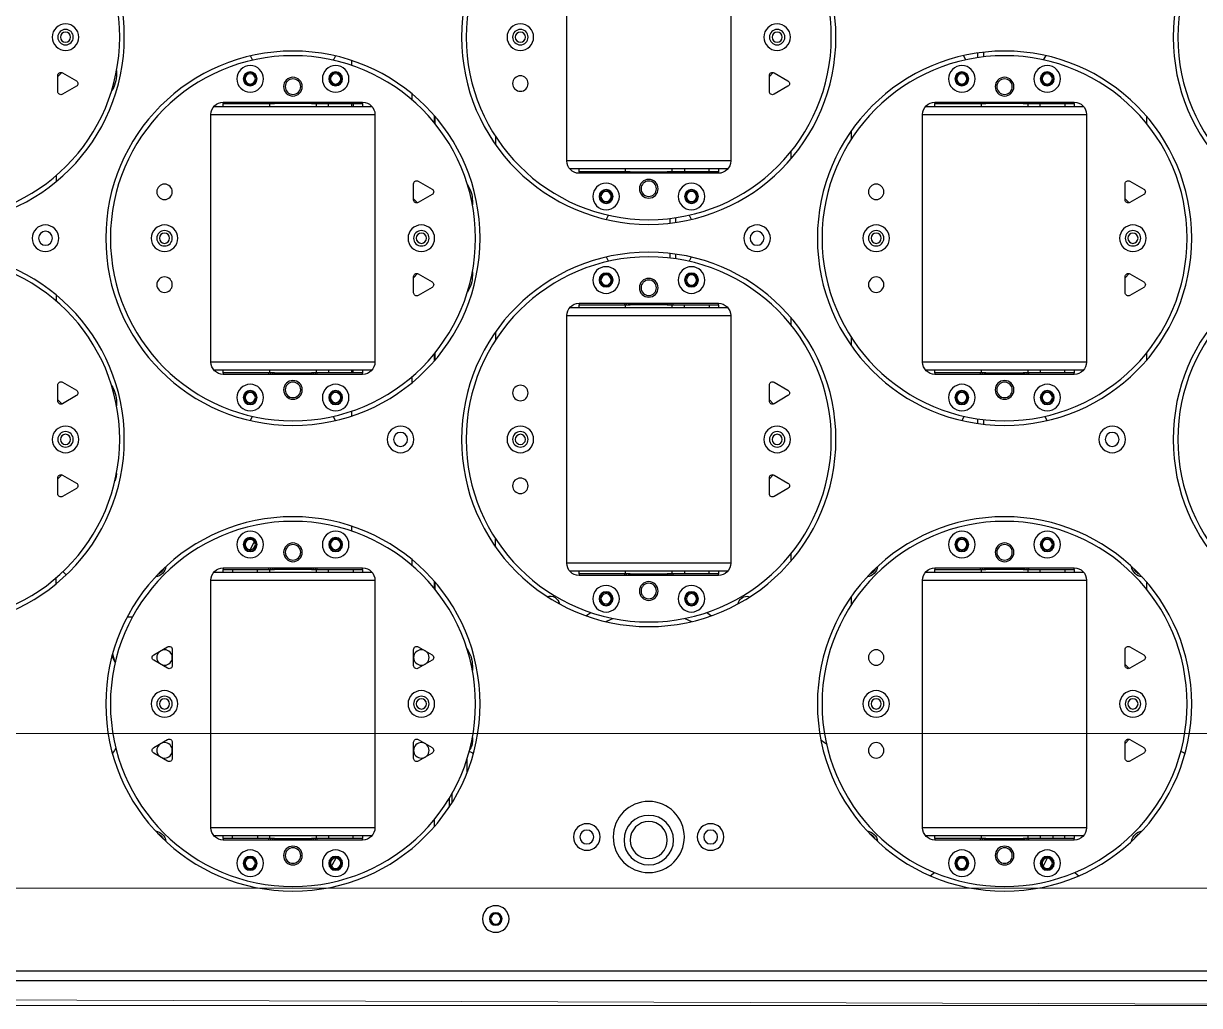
# Model space of a CAD drawing. Header units: millimetres. Extents: x 845401 to 948039, y 511594 to 550263.
# Drawn here: x 900760.8 to 901140.9, y 531303.8 to 531621.1 of the extents above; entities that cross this region are included whole.
import ezdxf

# ---------------------------------------------------------------- set-up
doc = ezdxf.new("R2010")
doc.units = ezdxf.units.MM
doc.layers.add('00', color=7, linetype='Continuous')
doc.layers.add('A-剖-0.10mm.......SECT-L01', color=255, linetype='Continuous', lineweight=18)
doc.layers.add('物流设备', color=7, linetype='Continuous', lineweight=5)

# ---------------------------------------------------------------- blocks, each defined once
blk = doc.blocks.new('*U100544')
at = {"color": 1}
blk.add_lwpolyline([(0, -630), (4173.78, -630), (4173.78, 630), (0, 630)], close=True, dxfattribs=at)
at = {"color": 4}
blk.add_lwpolyline([(0, -600), (4173.78, -600), (4173.78, 600), (0, 600)], close=True, dxfattribs=at)
for tag, p in [('设备编号', (485.24, 55.29)), ('设备高度', (489.75, -155.56))]:
    blk.add_attdef(tag, p, '', height=100)
at = {"flags": 1}
blk.add_attdef('设备类型', (14286.52, -37.08), '', height=100, dxfattribs=at)
blk = doc.blocks.new('1260包胶摆轮')
at = {"color": 7, "linetype": 'Continuous', "lineweight": 25}
for p, q in [((4843148.18, 879146.8), (4841955.59, 879146.8)), ((4843148.78, 879143.7), (4841954.98, 879143.7)), ((4842682.34, 879100.8), (4842682.43, 879100.8)), ((4842746.88, 879101.3), (4842701.88, 879101.3)), ((4842746.88, 879101.3), (4842701.88, 879101.3)), ((4842701.88, 879100.8), (4842701.88, 879101.3)), ((4842701.88, 879100.8), (4842701.88, 879101.3)), ((4842716.63, 879100.8), (4842701.88, 879100.8)), ((4842701.88, 879100.8), (4842701.88, 879099.8)), ((4842716.63, 879100.8), (4842701.88, 879100.8)), ((4842701.88, 879100.8), (4842701.88, 879099.8)), ((4842704.88, 879100.8), (4842704.88, 879099.8)), ((4842712.88, 879099.8), (4842712.88, 879100.8)), ((4842716.63, 879101.3), (4842716.63, 879100.8)), ((4842716.63, 879101.3), (4842716.63, 879100.8)), ((4842717.22, 879100.8), (4842716.63, 879100.8)), ((4842716.88, 879100.8), (4842716.88, 879099.8)), ((4842717.8, 879100.8), (4842717.22, 879100.8)), ((4842718.38, 879100.8), (4842717.8, 879100.8)), ((4842718.38, 879101.3), (4842718.38, 879100.8)), ((4842718.38, 879100.8), (4842724.38, 879100.8)), ((4842724.38, 879100.8), (4842730.38, 879100.8)), ((4842730.38, 879100.8), (4842730.38, 879101.3)), ((4842730.97, 879100.8), (4842730.38, 879100.8)), ((4842731.54, 879100.8), (4842730.97, 879100.8)), ((4842732.13, 879100.8), (4842731.54, 879100.8)), ((4842731.88, 879099.8), (4842731.88, 879100.8)), ((4842732.13, 879100.8), (4842732.13, 879101.3)), ((4842732.13, 879100.8), (4842732.13, 879101.3)), ((4842746.88, 879100.8), (4842732.13, 879100.8)), ((4842746.88, 879100.8), (4842732.13, 879100.8)), ((4842735.88, 879099.8), (4842735.88, 879100.8)), ((4842743.88, 879100.8), (4842743.88, 879099.8)), ((4842746.88, 879101.3), (4842746.88, 879100.8)), ((4842746.88, 879101.3), (4842746.88, 879100.8)), ((4842746.88, 879099.8), (4842746.88, 879100.8)), ((4842746.88, 879099.8), (4842746.88, 879100.8)), ((4842912.34, 879100.8), (4842912.43, 879100.8)), ((4842976.88, 879101.3), (4842931.88, 879101.3)), ((4842931.88, 879100.8), (4842931.88, 879101.3)), ((4842946.63, 879100.8), (4842931.88, 879100.8)), ((4842931.88, 879100.8), (4842931.88, 879099.8)), ((4842946.63, 879101.3), (4842946.63, 879100.8)), ((4842947.22, 879100.8), (4842946.63, 879100.8)), ((4842946.88, 879100.8), (4842946.88, 879099.8)), ((4842947.8, 879100.8), (4842947.22, 879100.8)), ((4842948.38, 879100.8), (4842947.8, 879100.8)), ((4842948.38, 879101.3), (4842948.38, 879100.8)), ((4842948.38, 879100.8), (4842960.38, 879100.8)), ((4842960.38, 879100.8), (4842960.38, 879101.3)), ((4842960.97, 879100.8), (4842960.38, 879100.8)), ((4842961.55, 879100.8), (4842960.97, 879100.8)), ((4842962.13, 879100.8), (4842961.55, 879100.8)), ((4842961.88, 879099.8), (4842961.88, 879100.8)), ((4842962.13, 879100.8), (4842962.13, 879101.3)), ((4842976.88, 879100.8), (4842962.13, 879100.8)), ((4842965.88, 879099.8), (4842965.88, 879100.8)), ((4842970.14, 879099.8), (4842969.9, 879100.8)), ((4842973.88, 879100.8), (4842973.88, 879099.8)), ((4842976.88, 879101.3), (4842976.88, 879100.8)), ((4842976.88, 879099.8), (4842976.88, 879100.8)), ((4842996.33, 879100.8), (4842996.43, 879100.8)), ((4842697.88, 879097.3), (4842697.88, 879017.3)), ((4842697.88, 879097.3), (4842697.88, 879017.3)), ((4842698.76, 879099.8), (4842724.38, 879099.8)), ((4842724.38, 879099.8), (4842750, 879099.8)), ((4842750.88, 879017.3), (4842750.88, 879097.3)), ((4842750.88, 879017.3), (4842750.88, 879097.3)), ((4842927.88, 879097.3), (4842927.88, 879017.3)), ((4842928.76, 879099.8), (4842980.01, 879099.8)), ((4842980.88, 879017.3), (4842980.88, 879097.3)), ((4842774.89, 879087.8), (4842774.89, 879090.61)), ((4842775.89, 879089.04), (4842775.89, 879086.08)), ((4842683.88, 879075.76), (4842679.38, 879073.16)), ((4842685.38, 879069.7), (4842685.38, 879074.9)), ((4842763.38, 879074.9), (4842763.38, 879069.7)), ((4842769.38, 879073.16), (4842764.88, 879075.76)), ((4842782.66, 879073.54), (4842782.57, 879073.21)), ((4842993.38, 879074.9), (4842993.38, 879069.7)), ((4842999.38, 879073.16), (4842994.88, 879075.76)), ((4843012.66, 879073.54), (4843012.57, 879073.21)), ((4842679.38, 879071.43), (4842683.88, 879068.83)), ((4842764.88, 879068.83), (4842769.38, 879071.43)), ((4842994.64, 879068.73), (4842993.38, 879070.04)), ((4842994.88, 879068.83), (4842999.38, 879071.43)), ((4842782.38, 879068.13), (4842782.38, 879069.3)), ((4842683.88, 879045.76), (4842679.38, 879043.16)), ((4842685.38, 879039.7), (4842685.38, 879044.9)), ((4842763.38, 879044.9), (4842763.38, 879039.7)), ((4842769.38, 879043.16), (4842764.88, 879045.76)), ((4842782.38, 879045.05), (4842782.38, 879046.46)), ((4842993.38, 879044.55), (4842994.64, 879045.86)), ((4842993.38, 879044.9), (4842993.38, 879039.7)), ((4842999.38, 879043.16), (4842994.88, 879045.76)), ((4842679.38, 879041.43), (4842683.88, 879038.83)), ((4842764.88, 879038.83), (4842769.38, 879041.43)), ((4842994.88, 879038.83), (4842999.38, 879041.43)), ((4842672.45, 879029.3), (4842670.75, 879029.3)), ((4842819.08, 879028.79), (4842820.64, 879027.74)), ((4842858.13, 879027.74), (4842859.69, 879028.79)), ((4842904.88, 879025.19), (4842904.88, 879022.51)), ((4842770.38, 879020.35), (4842770.38, 879018)), ((4842871.2, 879022.48), (4842872.18, 879022.64)), ((4843000.38, 879020.35), (4843000.38, 879018)), ((4842647.88, 879018.47), (4842647.88, 879016.51)), ((4842724.38, 879014.8), (4842698.76, 879014.8)), ((4842701.88, 879014.8), (4842701.88, 879013.8)), ((4842701.88, 879014.8), (4842701.88, 879013.8)), ((4842701.88, 879013.8), (4842716.63, 879013.8)), ((4842701.88, 879013.3), (4842701.88, 879013.8)), ((4842701.88, 879013.3), (4842701.88, 879013.8)), ((4842701.88, 879013.8), (4842716.63, 879013.8)), ((4842701.88, 879013.3), (4842746.88, 879013.3)), ((4842701.88, 879013.3), (4842746.88, 879013.3)), ((4842704.88, 879013.8), (4842704.88, 879014.8)), ((4842712.88, 879014.8), (4842712.88, 879013.8)), ((4842716.63, 879013.8), (4842716.63, 879013.3)), ((4842716.63, 879013.8), (4842716.63, 879013.3)), ((4842716.63, 879013.8), (4842717.22, 879013.8)), ((4842716.88, 879014.8), (4842716.88, 879013.8)), ((4842717.22, 879013.8), (4842717.8, 879013.8)), ((4842717.8, 879013.8), (4842718.38, 879013.8)), ((4842724.38, 879013.8), (4842718.38, 879013.8)), ((4842718.38, 879013.8), (4842718.38, 879013.3)), ((4842750, 879014.8), (4842724.38, 879014.8)), ((4842730.38, 879013.8), (4842724.38, 879013.8)), ((4842730.38, 879013.3), (4842730.38, 879013.8)), ((4842730.38, 879013.8), (4842730.97, 879013.8)), ((4842730.97, 879013.8), (4842731.54, 879013.8)), ((4842731.54, 879013.8), (4842732.13, 879013.8)), ((4842731.88, 879013.8), (4842731.88, 879014.8)), ((4842732.13, 879013.8), (4842746.88, 879013.8)), ((4842732.13, 879013.3), (4842732.13, 879013.8)), ((4842732.13, 879013.3), (4842732.13, 879013.8)), ((4842732.13, 879013.8), (4842746.88, 879013.8)), ((4842735.88, 879014.8), (4842735.88, 879013.8)), ((4842743.88, 879013.8), (4842743.88, 879014.8)), ((4842746.88, 879013.8), (4842746.88, 879014.8)), ((4842746.88, 879013.8), (4842746.88, 879014.8)), ((4842746.88, 879013.8), (4842746.88, 879013.3)), ((4842746.88, 879013.8), (4842746.88, 879013.3)), ((4842762.88, 879012.59), (4842762.88, 879010.63)), ((4842813.76, 879014.3), (4842865.01, 879014.3)), ((4842861.88, 879015.8), (4842816.88, 879015.8)), ((4842816.88, 879015.3), (4842816.88, 879015.8)), ((4842831.63, 879015.3), (4842816.88, 879015.3)), ((4842816.88, 879015.3), (4842816.88, 879014.3)), ((4842831.63, 879015.8), (4842831.63, 879015.3)), ((4842832.22, 879015.3), (4842831.63, 879015.3)), ((4842831.88, 879015.3), (4842831.88, 879014.3)), ((4842832.8, 879015.3), (4842832.22, 879015.3)), ((4842833.38, 879015.3), (4842832.8, 879015.3)), ((4842833.38, 879015.8), (4842833.38, 879015.3)), ((4842833.38, 879015.3), (4842845.38, 879015.3)), ((4842845.38, 879015.3), (4842845.38, 879015.8)), ((4842845.97, 879015.3), (4842845.38, 879015.3)), ((4842846.55, 879015.3), (4842845.97, 879015.3)), ((4842847.13, 879015.3), (4842846.55, 879015.3)), ((4842846.88, 879014.3), (4842846.88, 879015.3)), ((4842847.13, 879015.3), (4842847.13, 879015.8)), ((4842861.88, 879015.3), (4842847.13, 879015.3)), ((4842850.88, 879014.3), (4842850.88, 879015.3)), ((4842858.88, 879015.3), (4842858.88, 879014.3)), ((4842861.88, 879015.8), (4842861.88, 879015.3)), ((4842861.88, 879014.3), (4842861.88, 879015.3)), ((4842980.01, 879014.8), (4842928.76, 879014.8)), ((4842931.88, 879014.8), (4842931.88, 879013.8)), ((4842931.88, 879013.3), (4842931.88, 879013.8)), ((4842931.88, 879013.8), (4842946.63, 879013.8)), ((4842931.88, 879013.3), (4842976.88, 879013.3)), ((4842946.63, 879013.8), (4842946.63, 879013.3)), ((4842946.63, 879013.8), (4842947.22, 879013.8)), ((4842946.88, 879014.8), (4842946.88, 879013.8)), ((4842947.22, 879013.8), (4842947.8, 879013.8)), ((4842947.8, 879013.8), (4842948.38, 879013.8)), ((4842960.38, 879013.8), (4842948.38, 879013.8)), ((4842948.38, 879013.8), (4842948.38, 879013.3)), ((4842960.38, 879013.3), (4842960.38, 879013.8)), ((4842960.38, 879013.8), (4842960.97, 879013.8)), ((4842960.97, 879013.8), (4842961.55, 879013.8)), ((4842961.55, 879013.8), (4842962.13, 879013.8)), ((4842961.88, 879013.8), (4842961.88, 879014.8)), ((4842962.13, 879013.3), (4842962.13, 879013.8)), ((4842962.13, 879013.8), (4842976.88, 879013.8)), ((4842965.88, 879014.8), (4842965.88, 879013.8)), ((4842973.88, 879013.8), (4842973.88, 879014.8)), ((4842976.88, 879013.8), (4842976.88, 879014.8)), ((4842976.88, 879013.8), (4842976.88, 879013.3)), ((4842812.88, 879011.8), (4842812.88, 878931.8)), ((4842865.88, 878931.8), (4842865.88, 879011.8)), ((4842885.38, 879011.1), (4842885.38, 879008.74)), ((4842789.88, 879006.58), (4842789.88, 879003.9)), ((4842743.38, 879001.44), (4842743.38, 878999.86)), ((4842654.38, 878987.66), (4842649.88, 878990.26)), ((4842884.38, 878987.66), (4842879.88, 878990.26)), ((4842648.38, 878989.4), (4842648.38, 878984.2)), ((4842649.88, 878983.33), (4842654.38, 878985.93)), ((4842878.38, 878989.4), (4842878.38, 878984.2)), ((4842879.88, 878983.33), (4842884.38, 878985.93)), ((4842649.64, 878983.23), (4842648.38, 878984.54)), ((4842879.64, 878983.23), (4842878.38, 878984.54)), ((4842947.66, 878966.92), (4842947.66, 878965.41)), ((4842743.38, 878964.24), (4842743.38, 878962.66)), ((4842648.38, 878959.05), (4842649.64, 878960.36)), ((4842648.38, 878959.4), (4842648.38, 878954.2)), ((4842654.38, 878957.66), (4842649.88, 878960.26)), ((4842667.38, 878959.8), (4842667.38, 878960.96)), ((4842878.38, 878959.05), (4842879.64, 878960.36)), ((4842878.38, 878959.4), (4842878.38, 878954.2)), ((4842884.38, 878957.66), (4842879.88, 878960.26)), ((4842649.88, 878953.33), (4842654.38, 878955.93)), ((4842879.88, 878953.33), (4842884.38, 878955.93)), ((4842762.88, 878953.47), (4842762.88, 878951.51)), ((4842698.76, 878949.3), (4842750.01, 878949.3)), ((4842746.88, 878950.8), (4842701.88, 878950.8)), ((4842701.88, 878950.3), (4842701.88, 878950.8)), ((4842716.63, 878950.3), (4842701.88, 878950.3)), ((4842701.88, 878950.3), (4842701.88, 878949.3)), ((4842716.63, 878950.8), (4842716.63, 878950.3)), ((4842717.22, 878950.3), (4842716.63, 878950.3)), ((4842716.88, 878950.3), (4842716.88, 878949.3)), ((4842717.8, 878950.3), (4842717.22, 878950.3)), ((4842718.38, 878950.3), (4842717.8, 878950.3)), ((4842718.38, 878950.8), (4842718.38, 878950.3)), ((4842718.38, 878950.3), (4842730.38, 878950.3)), ((4842730.38, 878950.3), (4842730.38, 878950.8)), ((4842730.97, 878950.3), (4842730.38, 878950.3)), ((4842731.55, 878950.3), (4842730.97, 878950.3)), ((4842732.13, 878950.3), (4842731.55, 878950.3)), ((4842731.88, 878949.3), (4842731.88, 878950.3)), ((4842732.13, 878950.3), (4842732.13, 878950.8)), ((4842746.88, 878950.3), (4842732.13, 878950.3)), ((4842735.88, 878949.3), (4842735.88, 878950.3)), ((4842743.38, 878950.3), (4842743.38, 878949.3)), ((4842743.88, 878950.3), (4842743.88, 878949.3)), ((4842746.88, 878950.8), (4842746.88, 878950.3)), ((4842746.88, 878949.3), (4842746.88, 878950.3)), ((4842928.76, 878949.3), (4842980.01, 878949.3)), ((4842976.88, 878950.8), (4842931.88, 878950.8)), ((4842931.88, 878950.3), (4842931.88, 878950.8)), ((4842946.63, 878950.3), (4842931.88, 878950.3)), ((4842931.88, 878950.3), (4842931.88, 878949.3)), ((4842946.63, 878950.8), (4842946.63, 878950.3)), ((4842947.22, 878950.3), (4842946.63, 878950.3)), ((4842946.88, 878950.3), (4842946.88, 878949.3)), ((4842947.8, 878950.3), (4842947.22, 878950.3)), ((4842948.38, 878950.3), (4842947.8, 878950.3)), ((4842948.38, 878950.8), (4842948.38, 878950.3)), ((4842948.38, 878950.3), (4842960.38, 878950.3)), ((4842960.38, 878950.3), (4842960.38, 878950.8)), ((4842960.97, 878950.3), (4842960.38, 878950.3)), ((4842961.55, 878950.3), (4842960.97, 878950.3)), ((4842962.13, 878950.3), (4842961.55, 878950.3)), ((4842961.88, 878949.3), (4842961.88, 878950.3)), ((4842962.13, 878950.3), (4842962.13, 878950.8)), ((4842976.88, 878950.3), (4842962.13, 878950.3)), ((4842965.88, 878949.3), (4842965.88, 878950.3)), ((4842973.88, 878950.3), (4842973.88, 878949.3)), ((4842976.88, 878950.8), (4842976.88, 878950.3)), ((4842976.88, 878949.3), (4842976.88, 878950.3)), ((4842697.88, 878946.8), (4842697.88, 878866.8)), ((4842750.88, 878866.8), (4842750.88, 878946.8)), ((4842770.38, 878946.1), (4842770.38, 878943.74)), ((4842927.88, 878946.8), (4842927.88, 878866.8)), ((4842980.88, 878866.8), (4842980.88, 878946.8)), ((4843000.38, 878946.1), (4843000.38, 878943.74)), ((4842904.88, 878941.58), (4842904.88, 878938.9)), ((4842789.88, 878937.01), (4842789.88, 878939.69)), ((4842885.38, 878934.85), (4842885.38, 878932.5)), ((4842865.01, 878929.3), (4842813.76, 878929.3)), ((4842816.88, 878929.3), (4842816.88, 878928.3)), ((4842831.88, 878929.3), (4842831.88, 878928.3)), ((4842846.88, 878928.3), (4842846.88, 878929.3)), ((4842850.88, 878929.3), (4842850.88, 878928.3)), ((4842858.88, 878928.3), (4842858.88, 878929.3)), ((4842861.88, 878928.3), (4842861.88, 878929.3)), ((4842647.88, 878925.13), (4842647.88, 878927.09)), ((4842769.38, 878922.66), (4842764.88, 878925.26)), ((4842816.88, 878927.8), (4842816.88, 878928.3)), ((4842816.88, 878928.3), (4842831.63, 878928.3)), ((4842816.88, 878927.8), (4842861.88, 878927.8)), ((4842831.63, 878928.3), (4842831.63, 878927.8)), ((4842831.63, 878928.3), (4842832.22, 878928.3)), ((4842832.22, 878928.3), (4842832.8, 878928.3)), ((4842832.8, 878928.3), (4842833.38, 878928.3)), ((4842845.38, 878928.3), (4842833.38, 878928.3)), ((4842833.38, 878928.3), (4842833.38, 878927.8)), ((4842845.38, 878927.8), (4842845.38, 878928.3)), ((4842845.38, 878928.3), (4842845.97, 878928.3)), ((4842845.97, 878928.3), (4842846.55, 878928.3)), ((4842846.55, 878928.3), (4842847.13, 878928.3)), ((4842847.13, 878928.3), (4842861.88, 878928.3)), ((4842847.13, 878927.8), (4842847.13, 878928.3)), ((4842861.88, 878928.3), (4842861.88, 878927.8)), ((4842999.38, 878922.66), (4842994.88, 878925.26)), ((4842763.38, 878924.4), (4842763.38, 878919.2)), ((4842993.38, 878924.4), (4842993.38, 878919.2)), ((4842764.64, 878918.23), (4842763.38, 878919.54)), ((4842764.88, 878918.33), (4842769.38, 878920.93)), ((4842782.38, 878917.63), (4842782.38, 878918.8)), ((4842994.64, 878918.23), (4842993.38, 878919.54)), ((4842994.88, 878918.33), (4842999.38, 878920.93)), ((4842846.16, 878911.68), (4842846.16, 878913.19)), ((4842846.16, 878900.41), (4842846.16, 878901.92)), ((4842763.38, 878894.05), (4842764.64, 878895.36)), ((4842769.38, 878892.66), (4842764.88, 878895.26)), ((4842782.38, 878894.8), (4842782.38, 878895.96)), ((4842993.38, 878894.05), (4842994.64, 878895.36)), ((4842999.38, 878892.66), (4842994.88, 878895.26)), ((4842763.38, 878894.4), (4842763.38, 878889.2)), ((4842764.88, 878888.33), (4842769.38, 878890.93)), ((4842993.38, 878894.4), (4842993.38, 878889.2)), ((4842994.88, 878888.33), (4842999.38, 878890.93)), ((4842647.88, 878886.51), (4842647.88, 878888.47)), ((4842813.76, 878884.3), (4842865.01, 878884.3)), ((4842861.88, 878885.8), (4842816.88, 878885.8)), ((4842816.88, 878885.3), (4842816.88, 878885.8)), ((4842831.63, 878885.3), (4842816.88, 878885.3)), ((4842816.88, 878885.3), (4842816.88, 878884.3)), ((4842831.63, 878885.8), (4842831.63, 878885.3)), ((4842832.22, 878885.3), (4842831.63, 878885.3)), ((4842831.88, 878885.3), (4842831.88, 878884.3)), ((4842832.8, 878885.3), (4842832.22, 878885.3)), ((4842833.38, 878885.3), (4842832.8, 878885.3)), ((4842833.38, 878885.8), (4842833.38, 878885.3)), ((4842833.38, 878885.3), (4842845.38, 878885.3)), ((4842845.38, 878885.3), (4842845.38, 878885.8)), ((4842845.97, 878885.3), (4842845.38, 878885.3)), ((4842846.55, 878885.3), (4842845.97, 878885.3)), ((4842847.13, 878885.3), (4842846.55, 878885.3)), ((4842846.88, 878884.3), (4842846.88, 878885.3)), ((4842847.13, 878885.3), (4842847.13, 878885.8)), ((4842861.88, 878885.3), (4842847.13, 878885.3)), ((4842850.88, 878884.3), (4842850.88, 878885.3)), ((4842858.88, 878885.3), (4842858.88, 878884.3)), ((4842861.88, 878885.8), (4842861.88, 878885.3)), ((4842861.88, 878884.3), (4842861.88, 878885.3)), ((4842812.88, 878881.8), (4842812.88, 878801.8)), ((4842865.88, 878801.8), (4842865.88, 878881.8)), ((4842885.38, 878881.1), (4842885.38, 878878.74)), ((4842789.88, 878873.9), (4842789.88, 878876.58)), ((4842904.88, 878874.69), (4842904.88, 878872.01)), ((4842770.38, 878869.85), (4842770.38, 878867.5)), ((4843000.38, 878869.85), (4843000.38, 878867.5)), ((4842750.01, 878864.3), (4842698.76, 878864.3)), ((4842701.88, 878864.3), (4842701.88, 878863.3)), ((4842716.88, 878864.3), (4842716.88, 878863.3)), ((4842731.88, 878863.3), (4842731.88, 878864.3)), ((4842735.88, 878864.3), (4842735.88, 878863.3)), ((4842743.38, 878864.3), (4842743.38, 878863.3)), ((4842743.88, 878863.3), (4842743.88, 878864.3)), ((4842746.88, 878863.3), (4842746.88, 878864.3)), ((4842980.01, 878864.3), (4842928.76, 878864.3)), ((4842931.88, 878864.3), (4842931.88, 878863.3)), ((4842946.88, 878864.3), (4842946.88, 878863.3)), ((4842961.88, 878863.3), (4842961.88, 878864.3)), ((4842965.88, 878864.3), (4842965.88, 878863.3)), ((4842973.88, 878863.3), (4842973.88, 878864.3)), ((4842976.88, 878863.3), (4842976.88, 878864.3)), ((4842701.88, 878862.8), (4842701.88, 878863.3)), ((4842701.88, 878863.3), (4842716.63, 878863.3)), ((4842701.88, 878862.8), (4842746.88, 878862.8)), ((4842716.63, 878863.3), (4842716.63, 878862.8)), ((4842716.63, 878863.3), (4842717.22, 878863.3)), ((4842717.22, 878863.3), (4842717.8, 878863.3)), ((4842717.8, 878863.3), (4842718.38, 878863.3)), ((4842730.38, 878863.3), (4842718.38, 878863.3)), ((4842718.38, 878863.3), (4842718.38, 878862.8)), ((4842730.38, 878862.8), (4842730.38, 878863.3)), ((4842730.38, 878863.3), (4842730.97, 878863.3)), ((4842730.97, 878863.3), (4842731.55, 878863.3)), ((4842731.55, 878863.3), (4842732.13, 878863.3)), ((4842732.13, 878863.3), (4842746.88, 878863.3)), ((4842732.13, 878862.8), (4842732.13, 878863.3)), ((4842746.88, 878863.3), (4842746.88, 878862.8)), ((4842762.88, 878862.09), (4842762.88, 878860.13)), ((4842931.88, 878863.3), (4842946.63, 878863.3)), ((4842931.88, 878862.8), (4842931.88, 878863.3)), ((4842931.88, 878862.8), (4842976.88, 878862.8)), ((4842946.63, 878863.3), (4842946.63, 878862.8)), ((4842946.63, 878863.3), (4842947.22, 878863.3)), ((4842947.22, 878863.3), (4842947.8, 878863.3)), ((4842947.8, 878863.3), (4842948.38, 878863.3)), ((4842960.38, 878863.3), (4842948.38, 878863.3)), ((4842948.38, 878863.3), (4842948.38, 878862.8)), ((4842960.38, 878862.8), (4842960.38, 878863.3)), ((4842960.38, 878863.3), (4842960.97, 878863.3)), ((4842960.97, 878863.3), (4842961.55, 878863.3)), ((4842961.55, 878863.3), (4842962.13, 878863.3)), ((4842962.13, 878862.8), (4842962.13, 878863.3)), ((4842962.13, 878863.3), (4842976.88, 878863.3)), ((4842976.88, 878863.3), (4842976.88, 878862.8)), ((4842648.38, 878859.4), (4842648.38, 878854.2)), ((4842654.38, 878857.66), (4842649.88, 878860.26)), ((4842878.38, 878859.4), (4842878.38, 878854.2)), ((4842884.38, 878857.66), (4842879.88, 878860.26)), ((4842649.64, 878853.23), (4842648.38, 878854.54)), ((4842649.88, 878853.33), (4842654.38, 878855.93)), ((4842667.38, 878852.63), (4842667.38, 878853.8)), ((4842879.64, 878853.23), (4842878.38, 878854.54)), ((4842879.88, 878853.33), (4842884.38, 878855.93)), ((4842743.38, 878850.94), (4842743.38, 878849.36)), ((4842947.66, 878848.18), (4842947.66, 878846.67))]:
    blk.add_line(p, q, dxfattribs=at)
at = {"color": 8, "linetype": 'Continuous', "lineweight": 25}
for p, q in [((4842717.22, 879101.3), (4842717.22, 879100.8)), ((4842717.8, 879100.8), (4842717.8, 879101.3)), ((4842730.97, 879101.3), (4842730.97, 879100.8)), ((4842731.54, 879100.8), (4842731.54, 879101.3)), ((4842947.22, 879101.3), (4842947.22, 879100.8)), ((4842947.8, 879100.8), (4842947.8, 879101.3)), ((4842960.97, 879101.3), (4842960.97, 879100.8)), ((4842961.55, 879100.8), (4842961.55, 879101.3)), ((4842750.88, 879097.3), (4842697.88, 879097.3)), ((4842750.88, 879097.3), (4842697.88, 879097.3)), ((4842770.15, 879096.87), (4842770.15, 879094.53)), ((4842980.88, 879097.3), (4842927.88, 879097.3)), ((4842780.62, 879075.13), (4842780.62, 879079.6)), ((4842697.88, 879017.3), (4842750.88, 879017.3)), ((4842697.88, 879017.3), (4842750.88, 879017.3)), ((4842770.15, 879020.06), (4842770.15, 879017.73)), ((4842927.88, 879017.3), (4842980.88, 879017.3)), ((4842717.22, 879013.8), (4842717.22, 879013.3)), ((4842717.8, 879013.3), (4842717.8, 879013.8)), ((4842730.97, 879013.8), (4842730.97, 879013.3)), ((4842731.54, 879013.3), (4842731.54, 879013.8)), ((4842832.22, 879015.8), (4842832.22, 879015.3)), ((4842832.8, 879015.3), (4842832.8, 879015.8)), ((4842845.97, 879015.8), (4842845.97, 879015.3)), ((4842846.55, 879015.3), (4842846.55, 879015.8)), ((4842947.22, 879013.8), (4842947.22, 879013.3)), ((4842947.8, 879013.3), (4842947.8, 879013.8)), ((4842960.97, 879013.8), (4842960.97, 879013.3)), ((4842961.55, 879013.3), (4842961.55, 879013.8)), ((4842865.88, 879011.8), (4842812.88, 879011.8)), ((4842945.66, 878965.15), (4842945.66, 878966.67)), ((4842717.22, 878950.8), (4842717.22, 878950.3)), ((4842717.8, 878950.3), (4842717.8, 878950.8)), ((4842730.97, 878950.8), (4842730.97, 878950.3)), ((4842731.55, 878950.3), (4842731.55, 878950.8)), ((4842947.22, 878950.8), (4842947.22, 878950.3)), ((4842947.8, 878950.3), (4842947.8, 878950.8)), ((4842960.97, 878950.8), (4842960.97, 878950.3)), ((4842961.55, 878950.3), (4842961.55, 878950.8)), ((4842750.88, 878946.8), (4842697.88, 878946.8)), ((4842770.15, 878946.37), (4842770.15, 878944.03)), ((4842980.88, 878946.8), (4842927.88, 878946.8)), ((4842812.88, 878931.8), (4842865.88, 878931.8)), ((4842832.22, 878928.3), (4842832.22, 878927.8)), ((4842832.8, 878927.8), (4842832.8, 878928.3)), ((4842845.97, 878928.3), (4842845.97, 878927.8)), ((4842846.55, 878927.8), (4842846.55, 878928.3)), ((4842848.16, 878913.45), (4842848.16, 878911.94)), ((4842848.16, 878901.66), (4842848.16, 878900.14)), ((4842832.22, 878885.8), (4842832.22, 878885.3)), ((4842832.8, 878885.3), (4842832.8, 878885.8)), ((4842845.97, 878885.8), (4842845.97, 878885.3)), ((4842846.55, 878885.3), (4842846.55, 878885.8)), ((4842865.88, 878881.8), (4842812.88, 878881.8)), ((4842770.15, 878869.56), (4842770.15, 878867.23)), ((4842697.88, 878866.8), (4842750.88, 878866.8)), ((4842927.88, 878866.8), (4842980.88, 878866.8)), ((4842717.22, 878863.3), (4842717.22, 878862.8)), ((4842717.8, 878862.8), (4842717.8, 878863.3)), ((4842730.97, 878863.3), (4842730.97, 878862.8)), ((4842731.55, 878862.8), (4842731.55, 878863.3)), ((4842947.22, 878863.3), (4842947.22, 878862.8)), ((4842947.8, 878862.8), (4842947.8, 878863.3)), ((4842960.97, 878863.3), (4842960.97, 878862.8)), ((4842961.55, 878862.8), (4842961.55, 878863.3)), ((4842945.66, 878846.93), (4842945.66, 878848.45))]:
    blk.add_line(p, q, dxfattribs=at)
at = {"color": 7, "linetype": 'Continuous', "lineweight": 25, "flags": 128}
for points in [[(4842930.34, 879112.82), (4842930.88, 879112.43), (4842931.73, 879111.78)], [(4842977.04, 879111.78), (4842977.89, 879112.43), (4842978.43, 879112.82)], [(4842738.2, 879107.15), (4842737.06, 879109.33), (4842736.81, 879109.71)], [(4842968.2, 879107.15), (4842967.06, 879109.33), (4842966.81, 879109.71)], [(4842782.73, 879073.28), (4842782.08, 879072.99), (4842781.35, 879072.64)], [(4842896.84, 879070.31), (4842896.18, 879069.87), (4842895.03, 879069.03)], [(4843012.73, 879073.28), (4843012.08, 879072.99), (4843011.35, 879072.64)], [(4842665.89, 879041.86), (4842666.64, 879043.32), (4842666.9, 879044.01)], [(4842666.1, 879041.06), (4842666.75, 879043.52), (4842666.8, 879043.74)], [(4842825.53, 879030.69), (4842826.79, 879030.07), (4842827.76, 879029.64)], [(4842851.01, 879029.64), (4842851.98, 879030.07), (4842853.24, 879030.69)], [(4842650.04, 879014.55), (4842651.1, 879015.58), (4842651.12, 879015.6)], [(4842710.57, 879007.45), (4842711.71, 879005.27), (4842711.96, 879004.89)], [(4842667.35, 878982.78), (4842667.19, 878983.95), (4842666.81, 878985.34)], [(4842710.67, 878965.72), (4842710.69, 878965.66), (4842711.36, 878964.34)], [(4842737.4, 878964.34), (4842738.07, 878965.66), (4842738.1, 878965.72)], [(4842940.67, 878965.72), (4842940.7, 878965.66), (4842941.37, 878964.34)], [(4842967.4, 878964.34), (4842968.07, 878965.66), (4842968.1, 878965.72)], [(4842826.37, 878914.25), (4842826.21, 878913.96), (4842825.67, 878912.87)], [(4842853.1, 878912.87), (4842852.56, 878913.96), (4842852.4, 878914.25)], [(4842825.67, 878900.72), (4842825.7, 878900.66), (4842826.37, 878899.34)], [(4842852.4, 878899.34), (4842853.07, 878900.66), (4842853.1, 878900.72)], [(4842711.36, 878849.25), (4842711.2, 878848.96), (4842710.67, 878847.87)], [(4842738.1, 878847.87), (4842737.56, 878848.96), (4842737.4, 878849.25)], [(4842941.91, 878849.13), (4842941.21, 878847.96), (4842941.1, 878847.77)], [(4842967.66, 878847.77), (4842967.56, 878847.96), (4842966.86, 878849.13)]]:
    blk.add_lwpolyline(points, dxfattribs=at)
at = {"color": 7, "linetype": 'Continuous', "lineweight": 25}
for centre, radius in [((4842789.92, 879126.8), 4.3), ((4842789.92, 879126.8), 2.03), ((4842789.92, 879126.8), 1.65), ((4842724.38, 879057.3), 60.5), ((4842724.38, 879057.3), 59), ((4842724.38, 879057.3), 59), ((4842954.38, 879057.3), 60.5), ((4842954.38, 879057.3), 59), ((4842710.58, 879108.8), 4.3), ((4842710.58, 879108.8), 4.3), ((4842738.18, 879108.8), 4.3), ((4842738.18, 879108.8), 4.3), ((4842839.38, 879100.3), 11.5), ((4842940.58, 879108.8), 4.3), ((4842968.18, 879108.8), 4.3), ((4842710.58, 879108.8), 2.25), ((4842710.58, 879108.8), 2.25), ((4842710.58, 879108.8), 2.03), ((4842710.58, 879108.8), 2.03), ((4842710.58, 879108.8), 1.65), ((4842710.58, 879108.8), 1.65), ((4842724.38, 879106.3), 3.03), ((4842724.38, 879106.3), 3.03), ((4842724.38, 879106.3), 2.5), ((4842724.38, 879106.3), 2.5), ((4842738.18, 879108.8), 2.25), ((4842738.18, 879108.8), 2.25), ((4842738.18, 879108.8), 2.03), ((4842738.18, 879108.8), 2.03), ((4842738.18, 879108.8), 1.65), ((4842738.18, 879108.8), 1.65), ((4842839.38, 879101.3), 8), ((4842940.58, 879108.8), 2.25), ((4842940.58, 879108.8), 2.03), ((4842940.58, 879108.8), 1.65), ((4842954.38, 879106.3), 3.03), ((4842954.38, 879106.3), 2.5), ((4842968.18, 879108.8), 2.25), ((4842968.18, 879108.8), 2.02), ((4842968.18, 879108.8), 1.65), ((4842819.38, 879100.3), 4.3), ((4842839.38, 879101.3), 6), ((4842859.38, 879100.3), 4.3), ((4842819.38, 879100.3), 2.25), ((4842859.38, 879100.3), 2.25), ((4842682.88, 879072.3), 2.5), ((4842765.88, 879072.3), 2.5), ((4842912.88, 879072.3), 2.5), ((4842682.88, 879057.3), 4.3), ((4842682.88, 879057.3), 4.3), ((4842682.88, 879057.3), 2.5), ((4842682.88, 879057.3), 2.5), ((4842682.88, 879057.3), 1.65), ((4842682.88, 879057.3), 1.65), ((4842765.88, 879057.3), 4.3), ((4842765.88, 879057.3), 4.3), ((4842765.88, 879057.3), 2.5), ((4842765.88, 879057.3), 2.5), ((4842765.88, 879057.3), 1.65), ((4842765.88, 879057.3), 1.65), ((4842912.88, 879057.3), 4.3), ((4842912.88, 879057.3), 2.5), ((4842912.88, 879057.3), 1.65), ((4842995.88, 879057.3), 4.3), ((4842995.88, 879057.3), 2.5), ((4842995.88, 879057.3), 1.65), ((4842682.88, 879042.3), 2.5), ((4842765.88, 879042.3), 2.5), ((4842912.88, 879042.3), 2.5), ((4842609.38, 878971.8), 60.5), ((4842839.38, 878971.8), 60.5), ((4843069.38, 878971.8), 60.5), ((4842609.38, 878971.8), 59), ((4842839.38, 878971.8), 59), ((4843069.38, 878971.8), 59), ((4842825.58, 879023.3), 4.3), ((4842825.58, 879023.3), 2.25), ((4842825.58, 879023.3), 2.03), ((4842825.58, 879023.3), 1.65), ((4842853.18, 879023.3), 4.3), ((4842853.18, 879023.3), 2.25), ((4842853.18, 879023.3), 2.03), ((4842853.18, 879023.3), 1.65), ((4842839.38, 879020.8), 3.03), ((4842839.38, 879020.8), 2.5), ((4842710.58, 879005.8), 4.3), ((4842710.58, 879005.8), 4.3), ((4842724.38, 879008.3), 3.02), ((4842724.38, 879008.3), 3.02), ((4842724.38, 879008.3), 2.5), ((4842724.38, 879008.3), 2.5), ((4842738.18, 879005.8), 4.3), ((4842738.18, 879005.8), 4.3), ((4842940.58, 879005.8), 4.3), ((4842954.38, 879008.3), 3.03), ((4842954.38, 879008.3), 2.5), ((4842968.18, 879005.8), 4.3), ((4842710.58, 879005.8), 2.25), ((4842710.58, 879005.8), 2.25), ((4842710.58, 879005.8), 2.03), ((4842710.58, 879005.8), 2.02), ((4842710.58, 879005.8), 1.65), ((4842710.58, 879005.8), 1.65), ((4842738.18, 879005.8), 2.25), ((4842738.18, 879005.8), 2.25), ((4842738.18, 879005.8), 2.03), ((4842738.18, 879005.8), 2.02), ((4842738.18, 879005.8), 1.65), ((4842738.18, 879005.8), 1.65), ((4842940.58, 879005.8), 2.25), ((4842940.58, 879005.8), 2.03), ((4842940.58, 879005.8), 1.65), ((4842968.18, 879005.8), 2.25), ((4842968.18, 879005.8), 2.03), ((4842968.18, 879005.8), 1.65), ((4842797.88, 878986.8), 2.5), ((4842650.88, 878971.8), 4.3), ((4842759.17, 878971.8), 4.3), ((4842797.88, 878971.8), 4.3), ((4842880.88, 878971.8), 4.3), ((4842989.17, 878971.8), 4.3), ((4842650.88, 878971.8), 2.5), ((4842650.88, 878971.8), 1.65), ((4842759.17, 878971.8), 2.25), ((4842797.88, 878971.8), 2.5), ((4842797.88, 878971.8), 1.65), ((4842880.88, 878971.8), 2.5), ((4842880.88, 878971.8), 1.65), ((4842989.17, 878971.8), 2.25), ((4842724.38, 878906.8), 60.5), ((4842954.38, 878906.8), 60.5), ((4842724.38, 878906.8), 59), ((4842954.38, 878906.8), 59), ((4842710.58, 878958.3), 4.3), ((4842710.58, 878958.3), 2.25), ((4842710.58, 878958.3), 2.03), ((4842710.58, 878958.3), 1.65), ((4842738.18, 878958.3), 4.3), ((4842738.18, 878958.3), 2.25), ((4842738.18, 878958.3), 2.03), ((4842738.18, 878958.3), 1.65), ((4842797.88, 878956.8), 2.5), ((4842940.58, 878958.3), 4.3), ((4842940.58, 878958.3), 2.25), ((4842940.58, 878958.3), 2.03), ((4842940.58, 878958.3), 1.65), ((4842968.18, 878958.3), 4.3), ((4842968.18, 878958.3), 2.25), ((4842968.18, 878958.3), 2.03), ((4842968.18, 878958.3), 1.65), ((4842724.38, 878955.8), 3.02), ((4842724.38, 878955.8), 2.5), ((4842954.38, 878955.8), 3.02), ((4842954.38, 878955.8), 2.5), ((4842839.38, 878922.8), 3.03), ((4842839.38, 878922.8), 2.5), ((4842682.88, 878921.8), 2.5), ((4842825.58, 878920.3), 4.3), ((4842825.58, 878920.3), 2.25), ((4842825.58, 878920.3), 2.03), ((4842825.58, 878920.3), 1.65), ((4842853.18, 878920.3), 4.3), ((4842853.18, 878920.3), 2.25), ((4842853.18, 878920.3), 2.03), ((4842853.18, 878920.3), 1.65), ((4842912.88, 878921.8), 2.5), ((4842644.38, 878906.8), 4.3), ((4842682.88, 878906.8), 4.3), ((4842765.88, 878906.8), 4.3), ((4842874.38, 878906.8), 4.3), ((4842912.88, 878906.8), 4.3), ((4842995.88, 878906.8), 4.3), ((4842644.38, 878906.8), 2.25), ((4842682.88, 878906.8), 2.5), ((4842682.88, 878906.8), 1.65), ((4842765.88, 878906.8), 2.5), ((4842765.88, 878906.8), 1.65), ((4842874.38, 878906.8), 2.25), ((4842912.88, 878906.8), 2.5), ((4842912.88, 878906.8), 1.65), ((4842995.88, 878906.8), 2.5), ((4842995.88, 878906.8), 1.65), ((4842609.38, 878841.8), 60.5), ((4842839.38, 878841.8), 60.5), ((4843069.38, 878841.8), 60.5), ((4842609.38, 878841.8), 59), ((4842839.38, 878841.8), 59), ((4843069.38, 878841.8), 59), ((4842825.58, 878893.3), 4.3), ((4842825.58, 878893.3), 2.25), ((4842825.58, 878893.3), 2.02), ((4842825.58, 878893.3), 1.65), ((4842853.18, 878893.3), 4.3), ((4842853.18, 878893.3), 2.25), ((4842853.18, 878893.3), 2.02), ((4842853.18, 878893.3), 1.65), ((4842682.88, 878891.8), 2.5), ((4842839.38, 878890.8), 3.03), ((4842839.38, 878890.8), 2.5), ((4842912.88, 878891.8), 2.5), ((4842724.38, 878857.8), 3.03), ((4842954.38, 878857.8), 3.03), ((4842710.58, 878855.3), 4.3), ((4842710.58, 878855.3), 2.25), ((4842710.58, 878855.3), 2.02), ((4842710.58, 878855.3), 1.65), ((4842724.38, 878857.8), 2.5), ((4842738.18, 878855.3), 4.3), ((4842738.18, 878855.3), 2.25), ((4842738.18, 878855.3), 2.02), ((4842738.18, 878855.3), 1.65), ((4842797.88, 878856.8), 2.5), ((4842940.58, 878855.3), 4.3), ((4842940.58, 878855.3), 2.25), ((4842940.58, 878855.3), 2.02), ((4842940.58, 878855.3), 1.65), ((4842954.38, 878857.8), 2.5), ((4842968.18, 878855.3), 4.3), ((4842968.18, 878855.3), 2.25), ((4842968.18, 878855.3), 2.02), ((4842968.18, 878855.3), 1.65), ((4842650.88, 878841.8), 4.3), ((4842797.88, 878841.8), 4.3), ((4842880.88, 878841.8), 4.3), ((4842650.88, 878841.8), 2.5), ((4842650.88, 878841.8), 1.65), ((4842797.88, 878841.8), 2.5), ((4842797.88, 878841.8), 1.65), ((4842880.88, 878841.8), 2.5), ((4842880.88, 878841.8), 1.65)]:
    blk.add_circle(centre, radius, dxfattribs=at)
for centre, radius, start, end in [((4842679.38, 879102.3), 4, 277.8946, 352.1095), ((4842679.38, 879102.3), 3.4, 293.1245, 336.8796), ((4842701.88, 879097.3), 4, 90, 180), ((4842701.88, 879097.3), 4, 90, 180), ((4842746.88, 879097.3), 4, 0, 90), ((4842746.88, 879097.3), 4, 0, 90), ((4842909.38, 879102.3), 4, 277.8416, 352.1584), ((4842909.38, 879102.3), 3.4, 293.0254, 336.9746), ((4842931.88, 879097.3), 4, 90, 180), ((4842976.88, 879097.3), 4, 0, 90), ((4842999.38, 879102.3), 4, 187.8416, 262.1584), ((4842999.38, 879102.3), 3.4, 203.0254, 246.9746), ((4842684.38, 879074.9), 1, 0, 120), ((4842764.38, 879074.9), 1, 60, 180), ((4842994.38, 879074.9), 1, 60, 180), ((4842662.38, 879069.8), 5, 19.2276, 43.3131), ((4842679.88, 879072.3), 1, 120, 240), ((4842684.38, 879069.7), 1, 240, 0), ((4842764.38, 879069.7), 1, 180, 300), ((4842768.88, 879072.3), 1, 300, 60), ((4842777.38, 879069.3), 5, 0, 34.9944), ((4842994.38, 879069.7), 1, 180, 300), ((4842998.88, 879072.3), 1, 300, 60), ((4842679.88, 879042.3), 1, 120, 240), ((4842684.38, 879044.9), 1, 0, 120), ((4842764.38, 879044.9), 1, 60, 180), ((4842768.88, 879042.3), 1, 300, 60), ((4842772.63, 879045.05), 9.75, 325.0133, 0), ((4842994.38, 879044.9), 1, 60, 180), ((4842998.88, 879042.3), 1, 300, 60), ((4842684.38, 879039.7), 1, 240, 0), ((4842764.38, 879039.7), 1, 180, 300), ((4842994.38, 879039.7), 1, 180, 300), ((4842807.56, 879025.48), 3, 251.0877, 350.2283), ((4842871.2, 879025.48), 3, 189.7717, 270), ((4842701.88, 879017.3), 4, 180, 270), ((4842701.88, 879017.3), 4, 180, 270), ((4842746.88, 879017.3), 4, 270, 0), ((4842746.88, 879017.3), 4, 270, 0), ((4842931.88, 879017.3), 4, 180, 270), ((4842976.88, 879017.3), 4, 270, 0), ((4842679.38, 879012.3), 4, 7.8905, 82.1054), ((4842679.38, 879012.3), 3.4, 23.1204, 66.8755), ((4842816.88, 879011.8), 4, 90, 180), ((4842861.88, 879011.8), 4, 0, 90), ((4842909.38, 879012.3), 4, 7.8416, 82.1584), ((4842909.38, 879012.3), 3.4, 23.0254, 66.9746), ((4842999.38, 879012.3), 4, 97.8416, 172.1584), ((4842999.38, 879012.3), 3.4, 113.0254, 156.9746), ((4842649.38, 878989.4), 1, 60, 180), ((4842879.38, 878989.4), 1, 60, 180), ((4842653.88, 878986.8), 1, 300, 60), ((4842883.88, 878986.8), 1, 300, 60), ((4842649.38, 878984.2), 1, 180, 300), ((4842879.38, 878984.2), 1, 180, 300), ((4842649.38, 878959.4), 1, 60, 180), ((4842657.63, 878959.8), 9.75, 326.5886, 0), ((4842879.38, 878959.4), 1, 60, 180), ((4842653.88, 878956.8), 1, 300, 60), ((4842883.88, 878956.8), 1, 300, 60), ((4842649.38, 878954.2), 1, 180, 300), ((4842879.38, 878954.2), 1, 180, 300), ((4842701.88, 878946.8), 4, 90, 180), ((4842746.88, 878946.8), 4, 0, 90), ((4842931.88, 878946.8), 4, 90, 180), ((4842976.88, 878946.8), 4, 0, 90), ((4842816.88, 878931.8), 4, 180, 270), ((4842861.88, 878931.8), 4, 270, 0), ((4842764.38, 878924.4), 1, 60, 180), ((4842994.38, 878924.4), 1, 60, 180), ((4842768.88, 878921.8), 1, 300, 60), ((4842772.63, 878918.8), 9.75, 0, 33.4114), ((4842998.88, 878921.8), 1, 300, 60), ((4842764.38, 878919.2), 1, 180, 300), ((4842994.38, 878919.2), 1, 180, 300), ((4842764.38, 878894.4), 1, 60, 180), ((4842772.63, 878894.8), 9.75, 326.5886, 0), ((4842994.38, 878894.4), 1, 60, 180), ((4842768.88, 878891.8), 1, 300, 60), ((4842998.88, 878891.8), 1, 300, 60), ((4842764.38, 878889.2), 1, 180, 300), ((4842994.38, 878889.2), 1, 180, 300), ((4842816.88, 878881.8), 4, 90, 180), ((4842861.88, 878881.8), 4, 0, 90), ((4842701.88, 878866.8), 4, 180, 270), ((4842746.88, 878866.8), 4, 270, 0), ((4842931.88, 878866.8), 4, 180, 270), ((4842976.88, 878866.8), 4, 270, 0), ((4842649.38, 878859.4), 1, 60, 180), ((4842653.88, 878856.8), 1, 300, 60), ((4842657.63, 878853.8), 9.75, 0, 33.4114), ((4842879.38, 878859.4), 1, 60, 180), ((4842883.88, 878856.8), 1, 300, 60), ((4842649.38, 878854.2), 1, 180, 300), ((4842879.38, 878854.2), 1, 180, 300)]:
    blk.add_arc(centre, radius, start, end, dxfattribs=at)
blk = doc.blocks.new('小盘摆轮加过渡板')
at = {"layer": 'A-剖-0.10mm.......SECT-L01', "color": 4}
for points in [[(735451.26, 342660.57), (734251.26, 342660.57), (734251.26, 341382.62), (735451.26, 341382.62)], [(735451.26, 342650.57), (734251.26, 342650.57), (734251.26, 341390.57), (735451.26, 341390.57)]]:
    blk.add_lwpolyline(points, close=True, dxfattribs=at)
at = {"layer": 'A-剖-0.10mm.......SECT-L01', "color": 1, "xscale": -1, "rotation": 180}
blk.add_blockref('1260包胶摆轮', (-4107700.62, 1220537.36), dxfattribs=at)
blk = doc.blocks.new('C线')
at = {"layer": 'A-剖-0.10mm.......SECT-L01', "color": 2}
blk.add_lwpolyline([(983151.15, 469705.2), (980845.08, 469705.17), (980845.08, 470149.53), (983145.18, 470141.61)], close=True, dxfattribs=at)
blk.add_blockref('小盘摆轮加过渡板', (247693.92, 128758.97))
at = {"layer": '物流设备', "color": 0, "xscale": -1}
blk.add_blockref('*U100544', (985444.96, 470779.53, 25.38), dxfattribs=at)
blk = doc.blocks.new('BC线平台')
at = {"layer": 'A-剖-0.10mm.......SECT-L01', "color": 2, "elevation": 0.98}
blk.add_lwpolyline([(776874.46, 363350.44), (808174.13, 363350.44), (808174.13, 363250.44), (776874.46, 363250.44)], close=True, dxfattribs=at)

msp = doc.modelspace()

# ---------------------------------------------------------------- block references
at = {"layer": '00'}
for name, p in [('BC线平台', (120688.34, 168041.31, -0.98)), ('C线', (-81869.83, 61162.22))]:
    msp.add_blockref(name, p, dxfattribs=at)

doc.saveas('drawing.dxf')
